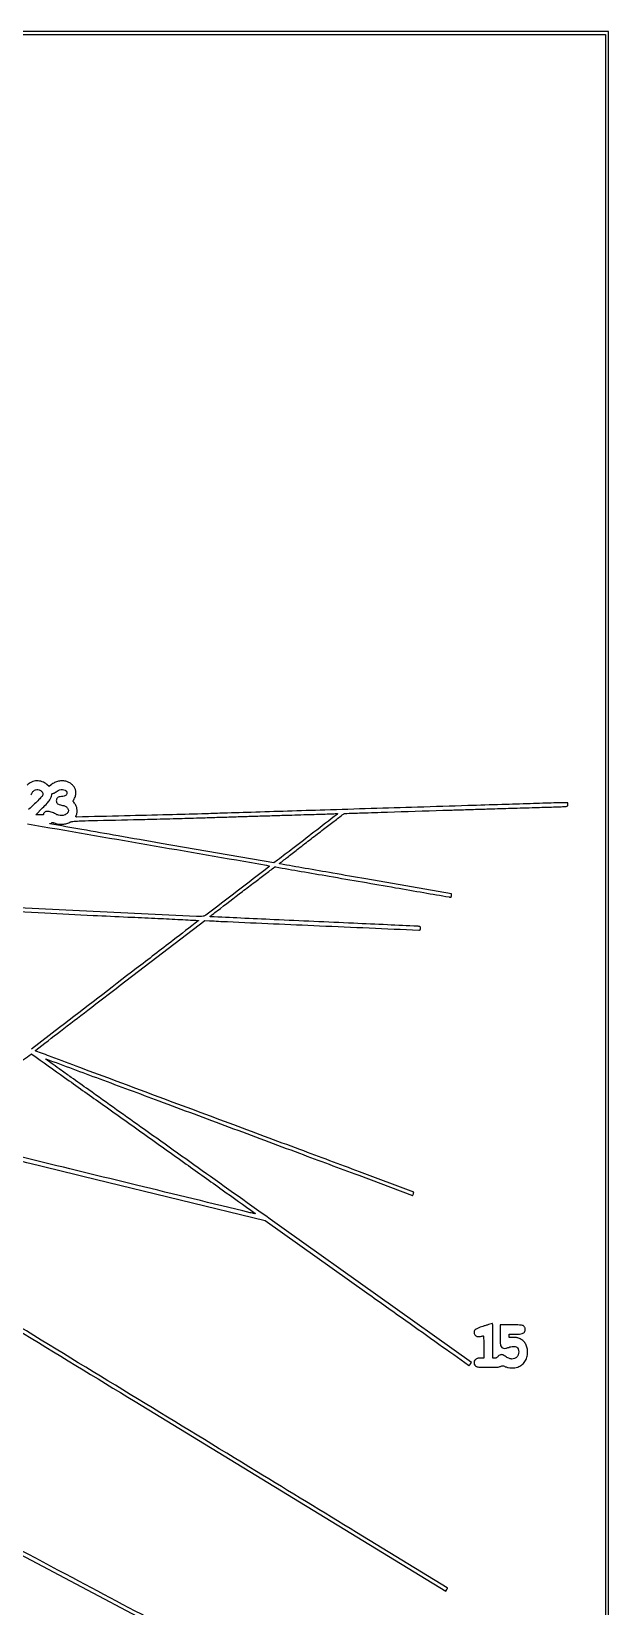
# Model space of a CAD drawing. Extents: x 0 to 7087, y 0 to 4724.
# Drawn here: x 5954 to 7087, y 1636 to 4724 of the extents above; entities that cross this region are included whole.
import ezdxf

# ---------------------------------------------------------------- set-up
doc = ezdxf.new("R2010")
doc.units = 0

msp = doc.modelspace()

# ---------------------------------------------------------------- linework, layer by layer
for points in [[(6679.454404, 791.75405, 0.000001), (6397.472142, 1046.787835, 0.000001), (6069.5, 1343.414553, -0.000021), (5743.678033, 1638.121174, -0.000035), (5468.71875, 1886.879035, -0.000001), (5219.850244, 2112.065315, -0.01151), (5216.5, 2115.240038), (5212.5, 2119.209169), (5220, 2115.188338, 0.001272), (5252.276589, 2097.990111, 0.000002), (5820.76871, 1796.93329), (6404.232052, 1487.951359, 0.030125)], [(5306.980115, 216.220109, 0.000001), (5194.709925, 423.334713, 0.000017), (5070.072008, 653.24502, 0.000011), (4922.729878, 925, -0.000032), (4775.598408, 1196.394231, -0.000053), (4651.653342, 1425.1125, -0.000001), (4539.128075, 1632.810979, -0.043589)], [(5548.424573, 2408.704966, -0.000001), (5727.394647, 2299.842302, -0.000133), (5924.292322, 2180.002457, -0.00008), (6158.041196, 2037.597026), (6767.5, 1666.166588), (6769.374745, 1669.125216, 0.012558), (6770.0664, 1670.279901, 0.020335), (6770.588702, 1671.298256, 0.015356), (6770.942293, 1672.128715, 0.335175), (6770.874745, 1672.368128, 0.025421), (6770.554775, 1672.586167), (6592.07559, 1781.357108, 0.00001), (6395.801089, 1900.967422, 0.000006), (6162.72301, 2042.995235, -0.000108), (5929.690837, 2185.060109, -0.00018), (5733.561876, 2304.782547, -0.000001), (5555.403848, 2413.623819, -0.353388)], [(5924.211775, 2697.051428, -0.000084), (5953.637278, 2719.190509, -0.30604), (5954.457451, 2719.232271, -0.018713), (5955.291577, 2718.685155, -0.000002), (6019.378126, 2673.131519, -0.000053), (6090.144686, 2622.818036, -0.000032), (6174, 2563.177294, -0.000085), (6257.875244, 2503.492749, -0.000141), (6328.710617, 2453.03893, -0.000006), (6392.683186, 2407.444938, -0.033057), (6393.844654, 2406.49546, -0.702068), (6393.695706, 2406.147854, -0.023569), (6391.564586, 2406.373285, -0.015418), (6388.111441, 2407.013619, -0.005888), (6383.344654, 2408.109441, -0.000116), (6160.504317, 2462.162505, -0.000141), (5951.565135, 2512.957262, -0.000001), (5749.985804, 2562.02342, -0.137515)], [(5373.759285, 2042.672399, -0.000001), (5195.709751, 2137.200618, -0.192573)], [(5555.34416, 980.541909, -0.000001), (5678.911179, 867.897119, -0.000083)], [(6373.302642, 244.929171, 0.000001), (6251.150246, 356.366988, 0.000021)], [(3615.925633, 3667.053647, -0.000002), (3641.728749, 3715.748958, -0.000001), (3683.548406, 3794.66941, -0.000001), (3731.295565, 3884.775511, -0.000001), (3778.830453, 3974.480516), (3893.809256, 4191.461032), (3888.744859, 4194.230516, 0.001317), (3886.791169, 4195.292222, 0.002114)], [(1840.425828, 3215.248007, -0.000001), (1750.933564, 3201.206536, -0.000135)], [(4749.665349, 793.063305, 0.000001), (4721.748575, 903.856146, 0.007095)], [(4570.12107, 1505.740836, -0.000001), (4545.158775, 1605.268138, -0.26365)], [(5190.987185, 1450.23205, -0.000106), (5063.865964, 1614.717554, -0.000176), (4956.814158, 1753.396521, -0.000003), (4859.701831, 1879.292647, -0.124838), (4859.295055, 1880.23205, -0.275631), (4859.890578, 1881.733249, -0.000009), (5021.586333, 2005.990905, -0.000015), (5182.878677, 2129.926264, -0.150918), (5185.5, 2130.899681, -0.270575), (5186.12828, 2130.578553, -0.000053), (5206.072739, 2099.441079, -0.001073), (5228.126667, 2064.838912, -0.000647), (5254.130602, 2023.727864, 0.000067), (5300.739491, 1949.8517, 0.000003), (5457.26281, 1701.835685, 0.000005), (5643.136416, 1407.324188, 0.000004), (5850.67387, 1078.5, -0.000008), (6053.543664, 757.065756, -0.000013), (6224.468476, 486.221875)], [(4912.327304, 147.416691, -0.000001), (4884.371973, 258.307726, -0.000042)], [(2454.393481, 3501.026403, 0.000001), (2517.540201, 3531.39011, 0.062771)], [(5195.527972, 2138.637991, -0.000003), (5370.619532, 2273.225485, -0.00001), (5544.780584, 2407.090447, -0.077987)], [(3593.512849, 3650.132812, -0.000002), (3543.723597, 3556.255828, -0.018461)], [(4862.716426, 1616, -0.000193), (4801.141341, 1671.071486, -0.000321), (4749.291576, 1717.541033, -0.000006), (4702.305543, 1759.707099, -0.184586), (4702.072515, 1760.160963, -0.260665), (4702.257415, 1760.597431, -0.000041), (4724.106724, 1777.555653, -0.000933), (4748.361124, 1796.30497, -0.000562), (4777.184419, 1818.448767, -0.000435), (4824.615683, 1854.738031, -0.006043), (4841.917384, 1867.62347, -0.008184), (4851.767859, 1874.532781, -0.36541), (4854.084332, 1874.287803, -0.026547), (4855.40854, 1872.752403, -0.000002), (4948.625335, 1752.293917, -0.000079), (5051.570331, 1619.219645, -0.000048), (5173.517052, 1461.5, -0.000009), (5295.420491, 1303.799295, -0.000015), (5398.226401, 1170.790625)], [(5744.925067, 2555.105274, -0.000006), (5842.673948, 2531.435278, -0.000108), (5951.102135, 2505.15319, -0.000065), (6079.30493, 2474.030902), (6413.109861, 2392.950742), (6612.648988, 2250.944018, 0.000134), (6689.225288, 2196.477565, 0.000222), (6753.841015, 2150.587542, 0.000005), (6812.411778, 2109.030707, 0.095651), (6813.098816, 2108.718648, 0.223129), (6813.566078, 2108.81504, 0.035126), (6814.295511, 2109.445478, 0.033313), (6815.105679, 2110.366887, 0.023458), (6815.893816, 2111.5), (6817.778115, 2114.5), (6450.22633, 2376, -0.000003), (6305.76258, 2478.782248, -0.000005), (6175.84193, 2571.220518, -0.000003), (6066.608729, 2648.942153, -0.000054), (6032.288327, 2673.367721, -0.000817), (6012.995201, 2687.149197, -0.001366), (5996.816637, 2698.812876, -0.000076), (5982.311536, 2709.333809, -0.461201), (5982.288755, 2709.622088, -0.293161), (5982.658973, 2709.702957, -0.000002), (6088.233851, 2670.531374, -0.000202), (6204.442429, 2627.360381, -0.000121), (6342.409962, 2576.004367, 0.000028), (6480.373134, 2524.620674, 0.000047), (6596.569407, 2481.363783), (6702.211121, 2442.04741, 0.089307), (6702.474436, 2442, 0.314027), (6702.858349, 2442.267498, 0.004112), (6703.900154, 2445.162184, 0.00404), (6704.895527, 2448.076108, 0.331622), (6704.754509, 2448.502591, 0.063678), (6704.529667, 2448.620751), (6598.237262, 2488.22618, 0.000032), (6481.326468, 2531.779645, 0.000019), (6342.5, 2583.481484, -0.00001), (6049.295709, 2692.671082, -0.000553), (5993.208191, 2713.6301, -0.000262), (5962.65673, 2725.103467, -0.412243), (5962.216049, 2726.066907, -0.141377), (5962.599508, 2726.588514, -0.000008), (6011.174465, 2763.97423, -0.000326), (6064.81908, 2805.204701, -0.000197), (6128.484258, 2854.030974), (6294.468515, 2981.224426), (6303.984258, 2980.61175, 0.004945), (6338.957841, 2978.707075, 0.000095), (6519.576902, 2970.695787, 0.000005), (6714.675247, 2962.081574, 0.102992), (6716.574927, 2962.390378, 0.146076), (6717.125771, 2962.814817, 0.060268), (6717.584906, 2963.647723, 0.052185), (6717.895537, 2964.731512, 0.043742), (6718, 2965.923302, 0.038039), (6717.874291, 2967.573265, 0.150648), (6717.435933, 2968.478121, 0.137834), (6716.538935, 2969.02398, 0.029932), (6714.75, 2969.410682, 0.026579), (6712.11586, 2969.674704, 0.000026), (6652.823738, 2972.445586, 0.000266), (6586.56333, 2975.503248, 0.000163), (6508.501024, 2979.038305, -0.000184), (6430.632484, 2982.567748, -0.000305), (6365.0103, 2985.606461, -0.000006), (6305.498352, 2988.399338, -0.18675), (6305.084357, 2988.58231, -0.446238), (6305.121837, 2989.275134, -0.003831), (6309.794289, 2992.974216, -0.002077), (6319.020849, 3000.102979, -0.000038), (6368.340859, 3037.877394, -0.001072), (6392.54115, 3056.327414, -0.001749), (6413.16023, 3071.863985, -0.000203), (6431.594453, 3085.64178, -0.161747), (6432.672832, 3086, -0.042564), (6433.879228, 3085.897114, -0.000012), (6483.565915, 3077.358854, -0.000228), (6538.670678, 3067.862257, -0.000139), (6603.831974, 3056.583333, 0.000054), (6669.062278, 3045.281054, 0.000088), (6724.394392, 3035.709896, 0.000008), (6773.986004, 3027.141455, 0.009631), (6776, 3026.833333, 0.043268), (6777.405112, 3026.768553, 0.216238), (6778.092266, 3027.114436, 0.151807), (6778.424788, 3027.953692, 0.018983), (6778.5, 3029.934053), (6778.5, 3033.368106), (6610.5, 3062.511033, -0.000122), (6545.987145, 3073.718232, -0.0002), (6491.448703, 3083.228857, -0.000011), (6442.269669, 3091.826263, -0.038229), (6441.133884, 3092.115685, -0.594603), (6441.03773, 3092.669253, -0.000291), (6458.565078, 3106.535797, -0.002419), (6478.652517, 3122.251478, -0.001369), (6503.133884, 3141.107583, -0.000189), (6527.510697, 3159.76246, -0.000307), (6548.224111, 3175.581337, -0.000032), (6566.759261, 3189.716827, -0.029643), (6567.650325, 3190.316292, -0.125118), (6569.34366, 3190.810545, -0.000179), (6602.6024, 3191.964822, -0.000793), (6653.03594, 3193.617, -0.0001), (6762, 3196.991744, 0.00002), (6790.550258, 3197.871425, 0.000015), (6822.2125, 3198.849238, 0.000015), (6852.181162, 3199.776557, 0.000034), (6875, 3200.484871, -0.000193), (6895.95831, 3201.128748, -0.000133), (6919.709375, 3201.842928, -0.000134), (6942.562233, 3202.517891, -0.000273), (6960.5, 3203.033057, 0.000952), (6975.367281, 3203.480232, 0.001352), (6988.585938, 3203.938787, 0.000754), (6999.753462, 3204.373286, 0.01973), (7002.75, 3204.613074, 0.016089), (7005.369642, 3205.012964, 0.142183), (7006.40398, 3205.533344, 0.178697), (7006.87997, 3206.473808, 0.028726), (7007, 3208.561273), (7007, 3212), (7001.690084, 3212, 0.00711), (6997.811718, 3211.944849, 0.000164), (6979.451306, 3211.416537, 0.000366), (6957.942766, 3210.774845, 0.000248), (6933.440084, 3210.013744, -0.000091), (6877.687272, 3208.264431, -0.000054), (6811.088976, 3206.194065, -0.000029), (6711.845562, 3203.125316, -0.000005), (6530, 3197.515082, 0.000023), (6457.041232, 3195.261692, 0.000024), (6385.428125, 3193.043211, 0.000023), (6323.7161, 3191.125697, 0.000109), (6288.5, 3190.022194, -0.001419), (6222.910228, 3188.138984, -0.000642), (6136.979348, 3186.026311, -0.000017), (6042.492323, 3183.827884, -0.204957), (6041.40187, 3184.264796, -0.251209), (6041.301501, 3184.597295, -0.01568), (6041.543989, 3185.630951, -0.020155), (6041.938085, 3186.895594, -0.013347), (6042.486873, 3188.314341, 0.080057), (6043.906932, 3194.219273, 0.068374), (6043.520751, 3200.615377, 0.06517), (6041.371784, 3206.951311, 0.061071), (6037.62881, 3212.675031, -0.022995), (6036.590018, 3214.026994, -0.050885), (6035.958616, 3215.162488, -0.080407), (6035.746117, 3216.01121, -0.282711), (6035.988479, 3216.492879, 0.125091), (6037.263, 3217.811661, 0.019264), (6038.961497, 3221.066854, 0.022642), (6040.479925, 3224.687309, 0.040881), (6041.337616, 3227.78485, 0.043558), (6041.502257, 3229.403782, 0.017748), (6041.455287, 3231.618663, 0.017401), (6041.235934, 3234.009403, 0.021245), (6040.858678, 3236.223359, 0.085109), (6038.702796, 3241.604265, 0.059219), (6034.633833, 3246.748883, 0.057465), (6029.312494, 3250.951894, 0.067804), (6023.453217, 3253.556624, 0.064242), (6015.64249, 3254.773901, 0.060067), (6007.59153, 3254.017356, 0.058784), (5999.793076, 3251.336452, 0.056673), (5992.727514, 3246.889209), (5988.955027, 3243.869613), (5984.500427, 3247.790709, 0.095145), (5975.354216, 3253.175065, 0.095861), (5964.888888, 3254.76971, 0.09475), (5954.484269, 3252.346023, 0.090535), (5945.518388, 3246.233477, 0.040295)], [(6042.487742, 788.839111, 0.000046), (5634.757854, 1435.006179, 0.000057), (5254.799957, 2036.884536, -0.000387), (5236.083346, 2066.576206, -0.000644), (5220.372479, 2091.613896, -0.000017), (5206.185697, 2114.289272, -0.360562), (5206.21787, 2114.529603, -0.38285), (5206.447259, 2114.532894, -0.000349), (5210.83224, 2110.705365, -0.002937), (5215.746678, 2106.358452, -0.001766), (5221.530181, 2101.145067, 0.00049), (5413.830573, 1926.909787, 0.000017), (6158.626144, 1253.456846)], [(3923.171421, 2194.538956, -0.000002), (3893.143163, 2276.220358, -0.113392)], [(4545.463117, 1605.546108, -0.000002), (4590.813587, 1522.171778, -0.000208)], [(5946.256619, 3170.492096, -0.000013), (6180.622249, 3130.059393, -0.000011), (6415.449309, 3089.535159, -0.051179), (6420.250508, 3088.189948, -0.582733), (6420.508354, 3086.36154, -0.000244), (6358.232317, 3038.510543, -0.000398), (6296.701196, 2991.357388, -0.137991), (6291.29738, 2989.206395, -0.038365), (6278.235817, 2988.84213, -0.00007), (6062.042014, 2999.433764, -0.000602), (5848.709775, 3010.172739, -0.000791)], [(5609.50728, 2974.277498, -0.000004), (5550.375654, 3016.418034, -0.035037)], [(5435.942826, 1099.380921, -0.000007), (5255.393911, 1262.628952, 0.000337)], [(5885.597565, 3180.401274, 0.000009), (5854.16875, 3179.704065, 0.00001), (5817.686034, 3178.893343, 0.000009), (5780.5, 3178.06557, -0.000875)], [(5813.660013, 645.08811, -0.000003), (5750.388437, 726.885564, -0.000003), (5688.581924, 806.791184, -0.000003), (5635.4871, 875.435925, -0.000016)], [(5877.143095, 3001.012571, 0.000338), (5980.193492, 2995.765775, 0.000341), (6075.236853, 2991.055935, 0.000884), (6143.75, 2987.828983, -0.00045), (6196.761965, 2985.378226, -0.00075), (6241.389063, 2983.20775, -0.000023), (6281.727829, 2981.18333, -0.399589), (6282, 2980.897145, -0.232901), (6281.653319, 2980.19325, -0.000019), (6232.218156, 2942.184003, -0.000352), (6159.778392, 2886.572742, -0.000049), (6009.536212, 2771.424635), (5954.151694, 2728.985622)], [(5953.129689, 3227.232139, 0.035665), (5954.946791, 3230.390085, -0.086673), (5958.079695, 3234.743815, -0.112493), (5962.258371, 3237.306269, -0.117752), (5966.984323, 3237.740453, -0.101533), (5971.686178, 3236.049773, -0.049675), (5974.232599, 3234.126716, -0.079737), (5975.909697, 3231.990479, -0.093133), (5976.672227, 3229.694896, -0.095509), (5976.539287, 3227.300509, -0.122686), (5974.988417, 3224.393324, -0.009793), (5968.981563, 3217.994269, -0.010696), (5960.449772, 3209.620928, -0.004351), (5948.5, 3198.579024, 0.005346)], [(5898.278733, 524.423056, 0.000003), (5963.140092, 440.80778, 0.322312)], [(5096.908298, 406.303109, 0.000003), (5161.52129, 320.305004, 0.028981)], [(5657.933736, 897.508972, -0.000006), (5536.077284, 1008.724183, -0.00459)], [(4538.987844, 1635.262221, -0.000605), (4556.606044, 1649.184778, -0.002938), (4579.917978, 1667.339893, -0.000858), (4615.996404, 1695, -0.000914), (4645.960864, 1717.804578, -0.0015), (4671.421048, 1736.987698, -0.000136), (4694.26798, 1754.08495, -0.182923), (4695.305494, 1754.383653, -0.163827), (4698.455618, 1753.028374, -0.000015), (4892.507706, 1578.986015, -0.000527)], [(6231.295543, 1588.166948, 0.000028), (6035.290595, 1692.025435, 0.000017), (5802.522794, 1815.336742, -0.000087), (5569.758034, 1938.688216, -0.000145)], [(4844.532109, 237.473022, 0.000003), (4902.674445, 147.027982, 0.010109)], [(5752.099194, 2565.569678, 0.000011), (5781.439599, 2588.035255, 0.000097)], [(5168.749357, 322.818293, 0.000004), (5102.439899, 411.490727, 0.000252)], [(5241.117482, 323.714062, 0.000005), (5307.768292, 201.415215, 0.274553)], [(6115.390666, 480.20745, 0.000013), (5955, 626.4969, -0.000032)]]:
    msp.add_lwpolyline(points, format="xyb")
for points in [[(0, 2362), (0, 0), (3543.5, 0), (7087, 0), (7087, 2362), (7087, 4724), (3543.5, 4724), (0, 4724)], [(7081, 2362), (7081, 6), (3543.5, 6), (6, 6), (6, 2362), (6, 4718), (3543.5, 4718), (7081, 4718)]]:
    msp.add_lwpolyline(points, close=True)
for points in [[(6022.010131, 3235.490832, -0.06274), (6022.772026, 3234.604272, -0.0419), (6023.415476, 3233.428817, -0.041886), (6023.854208, 3232.1619, -0.062494), (6024, 3231, -0.119431), (6023.341394, 3228.28206, -0.129699), (6021.522776, 3226.263865, -0.087498), (6018.304052, 3224.88454, -0.031803), (6013.389956, 3224.057579, 0.038881), (6008.460602, 3223.156212, 0.107095), (6005.331269, 3221.5589, 0.137878), (6003.600698, 3219.090373, 0.084552), (6003, 3215.56353, 0.108274), (6003.676157, 3212.477701, 0.112351), (6005.57641, 3210.004726, 0.088323), (6008.781587, 3208.18796, 0.044564), (6013.296772, 3207.033076, -0.018544), (6017.684457, 3206.15085, -0.054474), (6020.580704, 3205.112154, -0.068543), (6022.80037, 3203.625776, -0.044367), (6024.922448, 3201.371462, -0.071421), (6026.470894, 3198.691445, -0.114223), (6026.874184, 3196.090973, -0.111884), (6026.094906, 3193.539678, -0.066627), (6024.158017, 3191.00417, -0.096972), (6019.459086, 3187.843951, -0.089039), (6013.769916, 3186.565125, -0.081108), (6007.534957, 3187.30658, -0.063543), (6001.270588, 3190.007992, 0.032881), (5997.470347, 3191.930346, 0.025288), (5993.105043, 3193.533776, 0.025861), (5988.808257, 3194.629722, 0.048712), (5985.25, 3194.989176, 0.089599), (5982.732737, 3194.543091, 0.073617), (5980.335026, 3193.229856, 0.079842), (5978.595839, 3191.412431, 0.152173), (5978, 3189.5, -0.253744), (5977.596554, 3188.756201, -0.096421), (5976.466019, 3188.298677, -0.040724), (5974.316263, 3188.059291, -0.007374), (5970.296115, 3188), (5962.59223, 3188), (5976.246554, 3201.780098, 0.009564), (5985.048848, 3211.010033, 0.0331), (5990.214866, 3217.445841, 0.052795), (5993.026942, 3222.536092, 0.098038), (5993.978038, 3227.138709, -0.053932), (5994.141205, 3228.537992, -0.145732), (5994.627306, 3229.400394, -0.117223), (5995.582738, 3229.966272, -0.028981), (5997.362712, 3230.408267, 0.042951), (5998.788488, 3230.804849, 0.031275), (6000.292018, 3231.475693, 0.031849), (6001.647459, 3232.299055, 0.058357), (6002.612712, 3233.156185, -0.109004), (6006.718023, 3236.121641, -0.072284), (6012.350105, 3237.644641, -0.074725), (6017.966375, 3237.479534, -0.140158)], [(6554.833333, 3190.033578, -0.146275), (6554.161673, 3189.097965, -0.00003), (6508.688662, 3153.979239, -0.000749), (6467.525592, 3122.291397, -0.001863), (6437.281767, 3099.259985), (6430.063533, 3093.805496), (6208.825017, 3132.152748, -0.000349), (6124.192238, 3146.883063, -0.000594), (6053.44386, 3159.334418, -0.000051), (5990.532469, 3170.490178, -0.865014), (5990.54325, 3170.83676, 0.038514), (5991.731277, 3171.065731, 0.039783), (5992.856799, 3171.472645, 0.043013), (5993.766385, 3171.984312, 0.11482), (5994.267129, 3172.528577, -0.119444), (5994.839959, 3173.139905, -0.155831), (5995.574204, 3173.343874, -0.076039), (5996.690391, 3173.129212, -0.0135), (5998.681259, 3172.359818, 0.055363), (6006.211807, 3170.152197, 0.052795), (6014.166736, 3169.60196, 0.053019), (6022.028065, 3170.728826, 0.056863), (6029.282294, 3173.475214, -0.094437), (6035.264289, 3175.242106, -0.014651), (6047.639385, 3176.104636, -0.00436), (6072.270484, 3176.882441, -0.000157), (6166.5, 3179.006247, 0.000699), (6187.611839, 3179.504966, 0.000393), (6213.234375, 3180.166239, 0.000393), (6239.094245, 3180.87432, 0.000643), (6261, 3181.519538, 0.00001), (6284.146488, 3182.231554, 0.000005), (6314.2, 3183.156917, 0.000005), (6345.761954, 3184.129306, 0.000006), (6374, 3184.999909, -0.000055), (6402.380875, 3185.872181, -0.000038), (6434.3875, 3186.849956, -0.000038), (6465.071649, 3187.782633, -0.00008), (6489, 3188.504296, 0.00021), (6521.721414, 3189.499707, 0.001169), (6539.299008, 3190.082966, 0.001131), (6550.60484, 3190.510192, 0.025877), (6553.833333, 3190.80732, -0.069604), (6554.31878, 3190.809521, -0.131773), (6554.677083, 3190.659514, -0.173701), (6554.852301, 3190.385127, -0.140022)], [(6843, 2185.996364, 0.010339), (6832.631914, 2182.477024, 0.049099), (6826.98567, 2179.777148, 0.098724), (6824.045765, 2177.087548, 0.15959), (6823, 2173.894576, 0.086409), (6823.450781, 2171.305647, 0.058795), (6824.787108, 2168.623533, 0.060814), (6826.62482, 2166.446894, 0.126225), (6828.565404, 2165.394229, 0.06476), (6830.879285, 2165.123282, 0.022268), (6834.251837, 2165.31675, 0.022707), (6837.714021, 2165.83023, 0.043468), (6840.41258, 2166.604827, -0.448247), (6841.301042, 2166.146362, -0.044508), (6841.738937, 2163.478142, -0.016755), (6841.956636, 2158.065645, -0.001673), (6842, 2145.106989), (6842, 2123), (6835.576725, 2123, 0.014489), (6832.007542, 2122.896548, 0.052072), (6829.76166, 2122.529489, 0.068724), (6827.977892, 2121.768403, 0.039768), (6826.076725, 2120.411106, 0.114838), (6823.52498, 2117.002503, 0.138377), (6822.972797, 2113.053724, 0.134569), (6824.568494, 2109.317134, 0.105998), (6827.979984, 2106.51035, 0.082228), (6830.362264, 2105.738923, 0.021051), (6834.404505, 2105.30482, 0.013214), (6840.645849, 2105.064658, 0.003028), (6851.20034, 2105.001554, 0.002733), (6862.497319, 2105.064161, 0.015651), (6868.484182, 2105.317594, 0.029894), (6872.272015, 2105.825813, 0.067925), (6875, 2106.756514, -0.028801), (6877.269465, 2107.734381, -0.103581), (6878.821632, 2107.957598, -0.070377), (6880.631297, 2107.582998, -0.008794), (6884.390329, 2106.158529, 0.048397), (6890.131405, 2104.488415, 0.038991), (6896.523093, 2103.792623, 0.03903), (6902.937501, 2104.097735, 0.048821), (6908.746154, 2105.415686, 0.084615), (6916.520523, 2109.557543, 0.078544), (6922.716858, 2116.133386, 0.076), (6926.734711, 2124.510411, 0.071647), (6928.174226, 2133.879141, 0.052896), (6927.320029, 2142.723284, 0.07358), (6924.604286, 2150.189197, 0.078541), (6920.015792, 2156.193488, 0.070959), (6913.648819, 2160.737249, 0.025338), (6910.592545, 2162.129603, 0.044241), (6907.926154, 2162.920612, 0.036495), (6904.830592, 2163.315896, 0.012083), (6900.25, 2163.452822), (6892, 2163.5), (6892, 2166.75), (6892, 2170), (6902.75, 2170.005577, 0.012583), (6911.938024, 2170.241606, 0.055771), (6917.264949, 2171.113694, 0.102959), (6920.530258, 2172.809063, 0.123352), (6922.59682, 2175.577481, 0.063107), (6923.439764, 2178.626434, 0.091399), (6923.332184, 2181.411664, 0.095691), (6922.25293, 2183.883322, 0.075589), (6920.252764, 2186.015816, 0.100968), (6918.023588, 2187.13491, 0.045739), (6914.790861, 2187.698472, 0.018388), (6909.147458, 2187.949264, 0.00191), (6895.865141, 2188), (6874, 2188), (6874, 2169.0651, 0.004891), (6874.07411, 2161.48959, 0.007091), (6874.299814, 2154.803838, 0.005155), (6874.620321, 2149.306708, 0.073827), (6875.039315, 2147.396595, 0.111146), (6877.276646, 2144.01649, 0.139654), (6880.581788, 2142.265453, 0.103459), (6885.11444, 2142.249598, 0.043221), (6891, 2144, -0.040377), (6895.505375, 2145.367826, -0.045634), (6899.990279, 2145.921546, -0.050924), (6903.91768, 2145.645694, -0.110226), (6906.700965, 2144.496899, -0.147395), (6909.566458, 2140.85839, -0.088883), (6910.650313, 2135.43129, -0.084115), (6909.791575, 2129.672048, -0.10931), (6907.085611, 2125.091647, -0.109896), (6902.66661, 2122.065048, -0.110793), (6897.394623, 2121.209255, -0.08598), (6891.193751, 2122.669653, -0.042637), (6884.033722, 2126.47091, 0.029543), (6879.406677, 2129.084752, 0.113738), (6876.210766, 2129.828478, 0.145321), (6873.453991, 2129.016372, 0.059961), (6870.435229, 2126.5, -0.025467), (6868.624399, 2124.76596, -0.060452), (6867.079033, 2123.726635, -0.07078), (6865.488057, 2123.181729, -0.047198), (6863.567152, 2123), (6860, 2123), (6860, 2157, 0.002067), (6859.946113, 2170.033958, 0.003455), (6859.779688, 2180.99821, 0.000482), (6859.556695, 2190.670746, 0.426203), (6859.25, 2190.951352, 0.057427), (6858.683171, 2190.848498, 0.000434), (6854.167187, 2189.475757, 0.001614), (6848.995279, 2187.880462, 0.001034)]]:
    msp.add_lwpolyline(points, format="xyb", close=True)

doc.saveas('drawing.dxf')
